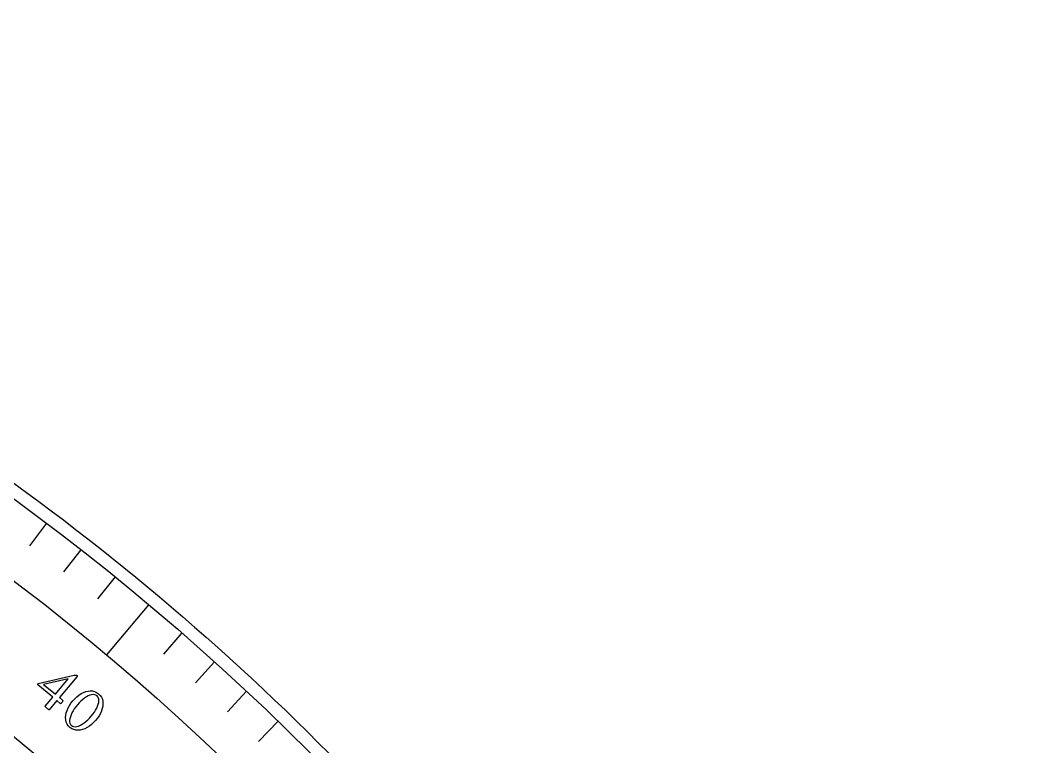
# Model space of a CAD drawing. Header units: millimetres. Extents: x -78 to 78, y -78 to 100.
# Drawn here: x 45.89 to 77.6, y 55.03 to 77.6 of the extents above; entities that cross this region are included whole.
import ezdxf

# ---------------------------------------------------------------- set-up
doc = ezdxf.new("R2010")
doc.units = ezdxf.units.MM
for name, color, linetype in [('CUT_OUTER', 1, 'Continuous'), ('ENGRAVE', 7, 'Continuous'), ('ENGRAVE_FINE', 8, 'Continuous'), ('TEXT', 5, 'Continuous')]:
    doc.layers.add(name, color=color, linetype=linetype)

msp = doc.modelspace()

# ---------------------------------------------------------------- linework, layer by layer
at = {"layer": 'CUT_OUTER'}
msp.add_lwpolyline([(45.6922, 63.2157), (46.0793, 62.9341), (46.4645, 62.6502), (46.8481, 62.3639), (47.2299, 62.0753), (47.6099, 61.7843), (47.9881, 61.491), (48.3645, 61.1954), (48.739, 60.8975), (49.1118, 60.5973), (49.4827, 60.2948), (49.8517, 59.9901), (50.2189, 59.683), (50.5841, 59.3738), (50.9475, 59.0623), (51.3089, 58.7486), (51.6684, 58.4326), (52.026, 58.1145), (52.3816, 57.7942), (52.7352, 57.4717), (53.0869, 57.147), (53.4365, 56.8202), (53.7842, 56.4913), (54.1298, 56.1602), (54.4733, 55.827), (54.8149, 55.4917), (55.1543, 55.1543), (55.4917, 54.8149)], dxfattribs=at)
at = {"layer": 'ENGRAVE'}
msp.add_lwpolyline([(49.8817, 59.4467), (48.5691, 57.8824)], dxfattribs=at)
for radius in [77.6022, 75.5602, 71.7678]:
    msp.add_circle((0, 0), radius, dxfattribs=at)
at = {"layer": 'ENGRAVE_FINE'}
for points in [[(46.7022, 61.9759), (46.1755, 61.2769)], [(47.7767, 61.1514), (47.2379, 60.4617)], [(48.8366, 60.3082), (48.2859, 59.6281)], [(50.9116, 58.5671), (50.3375, 57.9066)], [(51.926, 57.6697), (51.3404, 57.0193)], [(52.9246, 56.7547), (52.3277, 56.1146)], [(53.907, 55.8224), (53.2991, 55.1928)]]:
    msp.add_lwpolyline(points, dxfattribs=at)
at = {"layer": 'TEXT'}
for points in [[(47.6471, 57.2512), (47.6529, 57.2453), (47.6567, 57.239), (47.6584, 57.2321), (47.6582, 57.2249), (47.6566, 57.2177), (47.6543, 57.2111), (47.6512, 57.2051), (47.6474, 57.1998), (47.1099, 56.5545), (47.2071, 56.4733), (47.2102, 56.4687), (47.2109, 56.4617), (47.2093, 56.4523), (47.2054, 56.4406), (47.1996, 56.4277), (47.1923, 56.4147), (47.1834, 56.4015), (47.1729, 56.3882), (47.1654, 56.3799), (47.1584, 56.3734), (47.1517, 56.3686), (47.1455, 56.3656), (47.0317, 56.4606), (46.7929, 56.174), (46.792, 56.1743), (46.7894, 56.1752), (46.7849, 56.1767), (46.7786, 56.1788), (46.7693, 56.1835), (46.7558, 56.1925), (46.738, 56.206), (46.7159, 56.2239), (46.6911, 56.246), (46.6749, 56.2636), (46.6674, 56.2769), (46.6686, 56.2858), (46.9026, 56.5679), (46.4394, 56.9488), (46.4377, 56.9548), (46.437, 56.9609), (46.4373, 56.9672), (46.4385, 56.9735), (46.4403, 56.9795), (46.4423, 56.9847), (46.4447, 56.9892), (46.4473, 56.993), (47.5629, 57.2502), (47.5721, 57.2517), (47.5827, 57.2533), (47.5948, 57.2549), (47.6083, 57.2565), (47.6215, 57.2573), (47.6323, 57.2568), (47.6408, 57.2547), (47.6471, 57.2512)], [(47.3788, 57.1423), (46.6113, 56.9661), (46.9805, 56.662)], [(48.3223, 56.6738), (48.3743, 56.6218), (48.414, 56.5647), (48.4415, 56.5025), (48.4569, 56.4352), (48.4611, 56.3646), (48.4554, 56.2923), (48.4398, 56.2182), (48.4142, 56.1424), (48.3799, 56.0666), (48.3381, 55.9924), (48.2887, 55.9198), (48.2319, 55.8488), (48.1699, 55.7823), (48.1051, 55.723), (48.0377, 55.6709), (47.9675, 55.6261), (47.8961, 55.5897), (47.8251, 55.563), (47.7545, 55.546), (47.6843, 55.5388), (47.616, 55.5427), (47.5512, 55.5591), (47.4899, 55.5881), (47.4321, 55.6297), (47.3833, 55.679), (47.3458, 55.7342), (47.3197, 55.7953), (47.3049, 55.8622), (47.3006, 55.9331), (47.3058, 56.0058), (47.3205, 56.0805), (47.3447, 56.1571), (47.3775, 56.2338), (47.418, 56.3088), (47.4662, 56.3823), (47.5221, 56.454), (47.5832, 56.5214), (47.6472, 56.5814), (47.7141, 56.6342), (47.784, 56.6798), (47.8552, 56.7167), (47.9263, 56.7435), (47.9972, 56.7602), (48.0681, 56.7668), (48.137, 56.7621), (48.2024, 56.7451), (48.2642, 56.7156), (48.3223, 56.6738)], [(48.2798, 56.6069), (48.2432, 56.6313), (48.2025, 56.6459), (48.1575, 56.6506), (48.1083, 56.6454), (48.0562, 56.6314), (48.0025, 56.6097), (47.9471, 56.5802), (47.8901, 56.543), (47.8327, 56.499), (47.7762, 56.4493), (47.7207, 56.3938), (47.666, 56.3326), (47.6152, 56.2692), (47.5699, 56.2056), (47.5302, 56.1418), (47.496, 56.0777), (47.468, 56.0153), (47.4468, 55.9561), (47.4325, 55.9002), (47.425, 55.8476), (47.4252, 55.7999), (47.4338, 55.7585), (47.4509, 55.7236), (47.4764, 55.6951), (47.5147, 55.6694), (47.5567, 55.6545), (47.6026, 55.6503), (47.6523, 55.6567), (47.7047, 55.6725), (47.7588, 55.6962), (47.8145, 55.7278), (47.8719, 55.7673), (47.9295, 55.8132), (47.9861, 55.864), (48.0417, 55.9196), (48.0963, 55.98), (48.148, 56.0435), (48.1938, 56.1066), (48.2336, 56.1692), (48.2673, 56.2314), (48.2946, 56.2919), (48.3149, 56.3494), (48.3282, 56.4039), (48.3346, 56.4553), (48.3333, 56.5023), (48.3237, 56.5432), (48.3059, 56.5781), (48.2798, 56.6069)]]:
    msp.add_lwpolyline(points, close=True, dxfattribs=at)

doc.saveas('drawing.dxf')
